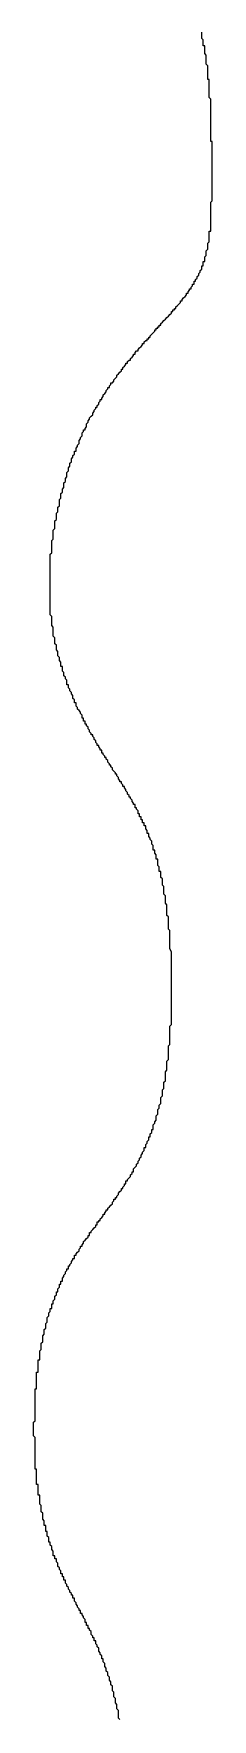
# Model space of a CAD drawing. Header units: millimetres. Extents: x 111 to 2999, y 81 to 1941.
# Drawn here: x 992.74 to 993.92, y 625.06 to 636.16 of the extents above; entities that cross this region are included whole.
import ezdxf

# ---------------------------------------------------------------- set-up
doc = ezdxf.new("R2010")
doc.units = ezdxf.units.MM

msp = doc.modelspace()

# ---------------------------------------------------------------- linework, layer by layer
msp.add_polyline3d([(993.31, 625.053, 0), (993.3, 625.063, 0), (993.3, 625.073, 0), (993.3, 625.083, 0), (993.3, 625.093, 0), (993.3, 625.103, 0), (993.3, 625.113, 0), (993.29, 625.123, 0), (993.29, 625.133, 0), (993.29, 625.133, 0), (993.29, 625.143, 0), (993.29, 625.153, 0), (993.28, 625.163, 0), (993.28, 625.173, 0), (993.28, 625.183, 0), (993.28, 625.193, 0), (993.28, 625.193, 0), (993.27, 625.203, 0), (993.27, 625.213, 0), (993.27, 625.223, 0), (993.27, 625.233, 0), (993.27, 625.233, 0), (993.26, 625.243, 0), (993.26, 625.253, 0), (993.26, 625.263, 0), (993.26, 625.263, 0), (993.26, 625.273, 0), (993.25, 625.283, 0), (993.25, 625.293, 0), (993.25, 625.303, 0), (993.25, 625.303, 0), (993.24, 625.313, 0), (993.24, 625.323, 0), (993.24, 625.333, 0), (993.24, 625.333, 0), (993.23, 625.343, 0), (993.23, 625.353, 0), (993.23, 625.353, 0), (993.23, 625.363, 0), (993.22, 625.373, 0), (993.22, 625.383, 0), (993.22, 625.383, 0), (993.22, 625.393, 0), (993.21, 625.403, 0), (993.21, 625.403, 0), (993.21, 625.413, 0), (993.21, 625.423, 0), (993.2, 625.433, 0), (993.2, 625.433, 0), (993.2, 625.443, 0), (993.2, 625.453, 0), (993.19, 625.453, 0), (993.19, 625.463, 0), (993.19, 625.473, 0), (993.19, 625.473, 0), (993.18, 625.483, 0), (993.18, 625.493, 0), (993.18, 625.493, 0), (993.17, 625.503, 0), (993.17, 625.513, 0), (993.17, 625.513, 0), (993.17, 625.523, 0), (993.16, 625.533, 0), (993.16, 625.533, 0), (993.16, 625.543, 0), (993.15, 625.553, 0), (993.15, 625.553, 0), (993.15, 625.563, 0), (993.15, 625.573, 0), (993.14, 625.573, 0), (993.14, 625.583, 0), (993.14, 625.593, 0), (993.13, 625.593, 0), (993.13, 625.603, 0), (993.13, 625.603, 0), (993.12, 625.613, 0), (993.12, 625.623, 0), (993.12, 625.623, 0), (993.12, 625.633, 0), (993.11, 625.643, 0), (993.11, 625.643, 0), (993.11, 625.653, 0), (993.1, 625.653, 0), (993.1, 625.663, 0), (993.1, 625.673, 0), (993.09, 625.673, 0), (993.09, 625.683, 0), (993.09, 625.693, 0), (993.08, 625.693, 0), (993.08, 625.703, 0), (993.08, 625.703, 0), (993.08, 625.713, 0), (993.07, 625.723, 0), (993.07, 625.723, 0), (993.07, 625.733, 0), (993.06, 625.743, 0), (993.06, 625.743, 0), (993.06, 625.753, 0), (993.05, 625.753, 0), (993.05, 625.763, 0), (993.05, 625.773, 0), (993.04, 625.773, 0), (993.04, 625.783, 0), (993.04, 625.783, 0), (993.03, 625.793, 0), (993.03, 625.803, 0), (993.03, 625.803, 0), (993.02, 625.813, 0), (993.02, 625.823, 0), (993.02, 625.823, 0), (993.01, 625.833, 0), (993.01, 625.833, 0), (993.01, 625.843, 0), (993.01, 625.853, 0), (993, 625.853, 0), (993, 625.863, 0), (993, 625.873, 0), (992.99, 625.873, 0), (992.99, 625.883, 0), (992.99, 625.883, 0), (992.98, 625.893, 0), (992.98, 625.903, 0), (992.98, 625.903, 0), (992.97, 625.913, 0), (992.97, 625.923, 0), (992.97, 625.923, 0), (992.96, 625.933, 0), (992.96, 625.933, 0), (992.96, 625.943, 0), (992.95, 625.953, 0), (992.95, 625.953, 0), (992.95, 625.963, 0), (992.95, 625.973, 0), (992.94, 625.973, 0), (992.94, 625.983, 0), (992.94, 625.993, 0), (992.93, 625.993, 0), (992.93, 626.003, 0), (992.93, 626.013, 0), (992.92, 626.013, 0), (992.92, 626.023, 0), (992.92, 626.023, 0), (992.92, 626.033, 0), (992.91, 626.043, 0), (992.91, 626.043, 0), (992.91, 626.053, 0), (992.9, 626.063, 0), (992.9, 626.063, 0), (992.9, 626.073, 0), (992.9, 626.083, 0), (992.89, 626.093, 0), (992.89, 626.093, 0), (992.89, 626.103, 0), (992.89, 626.113, 0), (992.88, 626.113, 0), (992.88, 626.123, 0), (992.88, 626.133, 0), (992.87, 626.133, 0), (992.87, 626.143, 0), (992.87, 626.153, 0), (992.87, 626.153, 0), (992.87, 626.163, 0), (992.86, 626.173, 0), (992.86, 626.173, 0), (992.86, 626.183, 0), (992.86, 626.193, 0), (992.85, 626.203, 0), (992.85, 626.203, 0), (992.85, 626.213, 0), (992.85, 626.223, 0), (992.84, 626.223, 0), (992.84, 626.233, 0), (992.84, 626.243, 0), (992.84, 626.243, 0), (992.84, 626.253, 0), (992.83, 626.263, 0), (992.83, 626.263, 0), (992.83, 626.273, 0), (992.83, 626.283, 0), (992.83, 626.293, 0), (992.82, 626.293, 0), (992.82, 626.303, 0), (992.82, 626.313, 0), (992.82, 626.313, 0), (992.82, 626.323, 0), (992.82, 626.333, 0), (992.81, 626.333, 0), (992.81, 626.343, 0), (992.81, 626.353, 0), (992.81, 626.363, 0), (992.81, 626.363, 0), (992.8, 626.373, 0), (992.8, 626.383, 0), (992.8, 626.383, 0), (992.8, 626.393, 0), (992.8, 626.403, 0), (992.8, 626.413, 0), (992.8, 626.413, 0), (992.79, 626.423, 0), (992.79, 626.433, 0), (992.79, 626.433, 0), (992.79, 626.443, 0), (992.79, 626.453, 0), (992.79, 626.453, 0), (992.79, 626.463, 0), (992.78, 626.473, 0), (992.78, 626.483, 0), (992.78, 626.483, 0), (992.78, 626.493, 0), (992.78, 626.503, 0), (992.78, 626.503, 0), (992.78, 626.513, 0), (992.78, 626.523, 0), (992.78, 626.533, 0), (992.77, 626.533, 0), (992.77, 626.543, 0), (992.77, 626.553, 0), (992.77, 626.553, 0), (992.77, 626.563, 0), (992.77, 626.573, 0), (992.77, 626.583, 0), (992.77, 626.583, 0), (992.77, 626.593, 0), (992.77, 626.603, 0), (992.76, 626.603, 0), (992.76, 626.613, 0), (992.76, 626.623, 0), (992.76, 626.633, 0), (992.76, 626.633, 0), (992.76, 626.643, 0), (992.76, 626.653, 0), (992.76, 626.653, 0), (992.76, 626.663, 0), (992.76, 626.673, 0), (992.76, 626.673, 0), (992.76, 626.683, 0), (992.76, 626.693, 0), (992.76, 626.703, 0), (992.75, 626.703, 0), (992.75, 626.713, 0), (992.75, 626.723, 0), (992.75, 626.723, 0), (992.75, 626.733, 0), (992.75, 626.743, 0), (992.75, 626.753, 0), (992.75, 626.753, 0), (992.75, 626.763, 0), (992.75, 626.773, 0), (992.75, 626.773, 0), (992.75, 626.783, 0), (992.75, 626.793, 0), (992.75, 626.803, 0), (992.75, 626.803, 0), (992.75, 626.813, 0), (992.75, 626.823, 0), (992.75, 626.823, 0), (992.75, 626.833, 0), (992.75, 626.843, 0), (992.75, 626.853, 0), (992.75, 626.853, 0), (992.75, 626.863, 0), (992.75, 626.873, 0), (992.75, 626.873, 0), (992.75, 626.883, 0), (992.75, 626.893, 0), (992.75, 626.893, 0), (992.75, 626.903, 0), (992.75, 626.913, 0), (992.74, 626.923, 0), (992.74, 626.923, 0), (992.74, 626.933, 0), (992.74, 626.943, 0), (992.74, 626.943, 0), (992.74, 626.953, 0), (992.74, 626.963, 0), (992.74, 626.973, 0), (992.74, 626.973, 0), (992.74, 626.983, 0), (992.74, 626.993, 0), (992.74, 626.993, 0), (992.74, 627.003, 0), (992.74, 627.013, 0), (992.74, 627.013, 0), (992.75, 627.023, 0), (992.75, 627.033, 0), (992.75, 627.043, 0), (992.75, 627.043, 0), (992.75, 627.053, 0), (992.75, 627.063, 0), (992.75, 627.063, 0), (992.75, 627.073, 0), (992.75, 627.083, 0), (992.75, 627.093, 0), (992.75, 627.093, 0), (992.75, 627.103, 0), (992.75, 627.113, 0), (992.75, 627.113, 0), (992.75, 627.123, 0), (992.75, 627.133, 0), (992.75, 627.143, 0), (992.75, 627.143, 0), (992.75, 627.153, 0), (992.75, 627.163, 0), (992.75, 627.163, 0), (992.75, 627.173, 0), (992.75, 627.183, 0), (992.75, 627.193, 0), (992.75, 627.193, 0), (992.75, 627.203, 0), (992.75, 627.213, 0), (992.75, 627.213, 0), (992.75, 627.223, 0), (992.75, 627.233, 0), (992.76, 627.233, 0), (992.76, 627.243, 0), (992.76, 627.253, 0), (992.76, 627.263, 0), (992.76, 627.263, 0), (992.76, 627.273, 0), (992.76, 627.283, 0), (992.76, 627.293, 0), (992.76, 627.293, 0), (992.76, 627.303, 0), (992.76, 627.313, 0), (992.76, 627.313, 0), (992.76, 627.323, 0), (992.76, 627.333, 0), (992.76, 627.343, 0), (992.77, 627.343, 0), (992.77, 627.353, 0), (992.77, 627.363, 0), (992.77, 627.363, 0), (992.77, 627.373, 0), (992.77, 627.383, 0), (992.77, 627.393, 0), (992.77, 627.393, 0), (992.77, 627.403, 0), (992.77, 627.413, 0), (992.77, 627.423, 0), (992.78, 627.423, 0), (992.78, 627.433, 0), (992.78, 627.443, 0), (992.78, 627.443, 0), (992.78, 627.453, 0), (992.78, 627.463, 0), (992.78, 627.473, 0), (992.78, 627.473, 0), (992.78, 627.483, 0), (992.79, 627.493, 0), (992.79, 627.503, 0), (992.79, 627.503, 0), (992.79, 627.513, 0), (992.79, 627.523, 0), (992.79, 627.523, 0), (992.79, 627.533, 0), (992.8, 627.543, 0), (992.8, 627.553, 0), (992.8, 627.553, 0), (992.8, 627.563, 0), (992.8, 627.573, 0), (992.8, 627.583, 0), (992.8, 627.583, 0), (992.81, 627.593, 0), (992.81, 627.603, 0), (992.81, 627.603, 0), (992.81, 627.613, 0), (992.81, 627.623, 0), (992.82, 627.633, 0), (992.82, 627.633, 0), (992.82, 627.643, 0), (992.82, 627.653, 0), (992.82, 627.663, 0), (992.82, 627.663, 0), (992.83, 627.673, 0), (992.83, 627.683, 0), (992.83, 627.683, 0), (992.83, 627.693, 0), (992.83, 627.703, 0), (992.84, 627.713, 0), (992.84, 627.713, 0), (992.84, 627.723, 0), (992.84, 627.733, 0), (992.85, 627.743, 0), (992.85, 627.743, 0), (992.85, 627.753, 0), (992.85, 627.763, 0), (992.86, 627.763, 0), (992.86, 627.773, 0), (992.86, 627.783, 0), (992.86, 627.793, 0), (992.87, 627.793, 0), (992.87, 627.803, 0), (992.87, 627.813, 0), (992.87, 627.813, 0), (992.88, 627.823, 0), (992.88, 627.833, 0), (992.88, 627.843, 0), (992.88, 627.843, 0), (992.89, 627.853, 0), (992.89, 627.863, 0), (992.89, 627.873, 0), (992.9, 627.873, 0), (992.9, 627.883, 0), (992.9, 627.893, 0), (992.9, 627.893, 0), (992.91, 627.903, 0), (992.91, 627.913, 0), (992.91, 627.923, 0), (992.92, 627.923, 0), (992.92, 627.933, 0), (992.92, 627.943, 0), (992.93, 627.943, 0), (992.93, 627.953, 0), (992.93, 627.963, 0), (992.94, 627.973, 0), (992.94, 627.973, 0), (992.94, 627.983, 0), (992.95, 627.993, 0), (992.95, 627.993, 0), (992.95, 628.003, 0), (992.96, 628.013, 0), (992.96, 628.023, 0), (992.97, 628.023, 0), (992.97, 628.033, 0), (992.97, 628.043, 0), (992.98, 628.043, 0), (992.98, 628.053, 0), (992.99, 628.063, 0), (992.99, 628.063, 0), (992.99, 628.073, 0), (993, 628.083, 0), (993, 628.093, 0), (993.01, 628.093, 0), (993.01, 628.103, 0), (993.01, 628.113, 0), (993.02, 628.113, 0), (993.02, 628.123, 0), (993.03, 628.133, 0), (993.03, 628.133, 0), (993.04, 628.143, 0), (993.04, 628.153, 0), (993.04, 628.153, 0), (993.05, 628.163, 0), (993.05, 628.173, 0), (993.06, 628.173, 0), (993.06, 628.183, 0), (993.07, 628.193, 0), (993.07, 628.193, 0), (993.07, 628.203, 0), (993.08, 628.213, 0), (993.08, 628.213, 0), (993.09, 628.223, 0), (993.09, 628.223, 0), (993.1, 628.233, 0), (993.1, 628.243, 0), (993.11, 628.243, 0), (993.11, 628.253, 0), (993.11, 628.263, 0), (993.12, 628.263, 0), (993.12, 628.273, 0), (993.13, 628.283, 0), (993.13, 628.283, 0), (993.14, 628.293, 0), (993.14, 628.293, 0), (993.15, 628.303, 0), (993.15, 628.313, 0), (993.16, 628.313, 0), (993.16, 628.323, 0), (993.16, 628.333, 0), (993.17, 628.333, 0), (993.17, 628.343, 0), (993.18, 628.343, 0), (993.18, 628.353, 0), (993.19, 628.363, 0), (993.19, 628.363, 0), (993.2, 628.373, 0), (993.2, 628.383, 0), (993.21, 628.383, 0), (993.21, 628.393, 0), (993.21, 628.393, 0), (993.22, 628.403, 0), (993.22, 628.413, 0), (993.23, 628.413, 0), (993.23, 628.423, 0), (993.24, 628.433, 0), (993.24, 628.433, 0), (993.25, 628.443, 0), (993.25, 628.443, 0), (993.26, 628.453, 0), (993.26, 628.463, 0), (993.26, 628.463, 0), (993.27, 628.473, 0), (993.27, 628.483, 0), (993.28, 628.483, 0), (993.28, 628.493, 0), (993.29, 628.493, 0), (993.29, 628.503, 0), (993.3, 628.513, 0), (993.3, 628.513, 0), (993.3, 628.523, 0), (993.31, 628.533, 0), (993.31, 628.533, 0), (993.32, 628.543, 0), (993.32, 628.553, 0), (993.33, 628.553, 0), (993.33, 628.563, 0), (993.33, 628.563, 0), (993.34, 628.573, 0), (993.34, 628.583, 0), (993.35, 628.583, 0), (993.35, 628.593, 0), (993.35, 628.603, 0), (993.36, 628.603, 0), (993.36, 628.613, 0), (993.37, 628.623, 0), (993.37, 628.623, 0), (993.38, 628.633, 0), (993.38, 628.643, 0), (993.38, 628.643, 0), (993.39, 628.653, 0), (993.39, 628.663, 0), (993.4, 628.663, 0), (993.4, 628.673, 0), (993.4, 628.683, 0), (993.41, 628.693, 0), (993.41, 628.693, 0), (993.42, 628.703, 0), (993.42, 628.713, 0), (993.42, 628.713, 0), (993.43, 628.723, 0), (993.43, 628.733, 0), (993.43, 628.733, 0), (993.44, 628.743, 0), (993.44, 628.753, 0), (993.45, 628.763, 0), (993.45, 628.763, 0), (993.45, 628.773, 0), (993.46, 628.783, 0), (993.46, 628.793, 0), (993.46, 628.793, 0), (993.47, 628.803, 0), (993.47, 628.813, 0), (993.47, 628.823, 0), (993.48, 628.823, 0), (993.48, 628.833, 0), (993.48, 628.843, 0), (993.49, 628.853, 0), (993.49, 628.853, 0), (993.49, 628.863, 0), (993.5, 628.873, 0), (993.5, 628.883, 0), (993.5, 628.893, 0), (993.51, 628.893, 0), (993.51, 628.903, 0), (993.51, 628.913, 0), (993.52, 628.923, 0), (993.52, 628.933, 0), (993.52, 628.943, 0), (993.53, 628.943, 0), (993.53, 628.953, 0), (993.53, 628.963, 0), (993.53, 628.973, 0), (993.54, 628.983, 0), (993.54, 628.993, 0), (993.54, 628.993, 0), (993.55, 629.003, 0), (993.55, 629.013, 0), (993.55, 629.023, 0), (993.55, 629.033, 0), (993.56, 629.043, 0), (993.56, 629.053, 0), (993.56, 629.063, 0), (993.56, 629.073, 0), (993.57, 629.083, 0), (993.57, 629.083, 0), (993.57, 629.093, 0), (993.57, 629.103, 0), (993.58, 629.113, 0), (993.58, 629.123, 0), (993.58, 629.133, 0), (993.58, 629.143, 0), (993.58, 629.153, 0), (993.59, 629.163, 0), (993.59, 629.173, 0), (993.59, 629.183, 0), (993.59, 629.193, 0), (993.59, 629.203, 0), (993.6, 629.213, 0), (993.6, 629.223, 0), (993.6, 629.233, 0), (993.6, 629.243, 0), (993.6, 629.253, 0), (993.61, 629.263, 0), (993.61, 629.273, 0), (993.61, 629.293, 0), (993.61, 629.303, 0), (993.61, 629.313, 0), (993.61, 629.323, 0), (993.62, 629.333, 0), (993.62, 629.343, 0), (993.62, 629.353, 0), (993.62, 629.363, 0), (993.62, 629.373, 0), (993.62, 629.383, 0), (993.62, 629.393, 0), (993.63, 629.403, 0), (993.63, 629.413, 0), (993.63, 629.433, 0), (993.63, 629.443, 0), (993.63, 629.453, 0), (993.63, 629.463, 0), (993.63, 629.473, 0), (993.63, 629.483, 0), (993.63, 629.493, 0), (993.64, 629.503, 0), (993.64, 629.513, 0), (993.64, 629.533, 0), (993.64, 629.543, 0), (993.64, 629.553, 0), (993.64, 629.563, 0), (993.64, 629.573, 0), (993.64, 629.583, 0), (993.64, 629.593, 0), (993.64, 629.613, 0), (993.64, 629.623, 0), (993.65, 629.633, 0), (993.65, 629.643, 0), (993.65, 629.653, 0), (993.65, 629.663, 0), (993.65, 629.673, 0), (993.65, 629.693, 0), (993.65, 629.703, 0), (993.65, 629.713, 0), (993.65, 629.723, 0), (993.65, 629.733, 0), (993.65, 629.743, 0), (993.65, 629.753, 0), (993.65, 629.773, 0), (993.65, 629.783, 0), (993.65, 629.793, 0), (993.65, 629.803, 0), (993.65, 629.813, 0), (993.65, 629.823, 0), (993.65, 629.833, 0), (993.65, 629.853, 0), (993.65, 629.863, 0), (993.65, 629.873, 0), (993.65, 629.883, 0), (993.65, 629.893, 0), (993.65, 629.903, 0), (993.65, 629.913, 0), (993.65, 629.933, 0), (993.65, 629.943, 0), (993.65, 629.953, 0), (993.65, 629.963, 0), (993.65, 629.973, 0), (993.65, 629.983, 0), (993.65, 629.993, 0), (993.65, 630.003, 0), (993.65, 630.023, 0), (993.65, 630.033, 0), (993.65, 630.043, 0), (993.65, 630.053, 0), (993.65, 630.063, 0), (993.65, 630.073, 0), (993.65, 630.083, 0), (993.65, 630.093, 0), (993.65, 630.103, 0), (993.65, 630.113, 0), (993.64, 630.133, 0), (993.64, 630.143, 0), (993.64, 630.153, 0), (993.64, 630.163, 0), (993.64, 630.173, 0), (993.64, 630.183, 0), (993.64, 630.193, 0), (993.64, 630.203, 0), (993.64, 630.213, 0), (993.64, 630.223, 0), (993.64, 630.233, 0), (993.64, 630.243, 0), (993.64, 630.253, 0), (993.63, 630.263, 0), (993.63, 630.273, 0), (993.63, 630.283, 0), (993.63, 630.293, 0), (993.63, 630.303, 0), (993.63, 630.313, 0), (993.63, 630.323, 0), (993.63, 630.333, 0), (993.63, 630.343, 0), (993.62, 630.353, 0), (993.62, 630.363, 0), (993.62, 630.373, 0), (993.62, 630.383, 0), (993.62, 630.393, 0), (993.62, 630.403, 0), (993.62, 630.413, 0), (993.62, 630.423, 0), (993.61, 630.433, 0), (993.61, 630.443, 0), (993.61, 630.453, 0), (993.61, 630.463, 0), (993.61, 630.463, 0), (993.61, 630.473, 0), (993.61, 630.483, 0), (993.6, 630.493, 0), (993.6, 630.503, 0), (993.6, 630.513, 0), (993.6, 630.523, 0), (993.6, 630.533, 0), (993.6, 630.533, 0), (993.6, 630.543, 0), (993.59, 630.553, 0), (993.59, 630.563, 0), (993.59, 630.573, 0), (993.59, 630.583, 0), (993.59, 630.583, 0), (993.59, 630.593, 0), (993.58, 630.603, 0), (993.58, 630.613, 0), (993.58, 630.613, 0), (993.58, 630.623, 0), (993.58, 630.633, 0), (993.58, 630.643, 0), (993.57, 630.643, 0), (993.57, 630.653, 0), (993.57, 630.663, 0), (993.57, 630.673, 0), (993.57, 630.673, 0), (993.56, 630.683, 0), (993.56, 630.693, 0), (993.56, 630.703, 0), (993.56, 630.703, 0), (993.56, 630.713, 0), (993.56, 630.723, 0), (993.55, 630.723, 0), (993.55, 630.733, 0), (993.55, 630.743, 0), (993.55, 630.743, 0), (993.55, 630.753, 0), (993.54, 630.763, 0), (993.54, 630.763, 0), (993.54, 630.773, 0), (993.54, 630.783, 0), (993.53, 630.783, 0), (993.53, 630.793, 0), (993.53, 630.803, 0), (993.53, 630.803, 0), (993.53, 630.813, 0), (993.52, 630.823, 0), (993.52, 630.823, 0), (993.52, 630.833, 0), (993.52, 630.833, 0), (993.52, 630.843, 0), (993.51, 630.853, 0), (993.51, 630.853, 0), (993.51, 630.863, 0), (993.51, 630.863, 0), (993.5, 630.873, 0), (993.5, 630.883, 0), (993.5, 630.883, 0), (993.5, 630.893, 0), (993.49, 630.893, 0), (993.49, 630.903, 0), (993.49, 630.903, 0), (993.49, 630.913, 0), (993.48, 630.923, 0), (993.48, 630.923, 0), (993.48, 630.933, 0), (993.48, 630.933, 0), (993.48, 630.943, 0), (993.47, 630.943, 0), (993.47, 630.953, 0), (993.47, 630.963, 0), (993.46, 630.963, 0), (993.46, 630.973, 0), (993.46, 630.973, 0), (993.46, 630.983, 0), (993.45, 630.983, 0), (993.45, 630.993, 0), (993.45, 630.993, 0), (993.45, 631.003, 0), (993.44, 631.003, 0), (993.44, 631.013, 0), (993.44, 631.013, 0), (993.44, 631.023, 0), (993.43, 631.023, 0), (993.43, 631.033, 0), (993.43, 631.043, 0), (993.43, 631.043, 0), (993.42, 631.053, 0), (993.42, 631.053, 0), (993.42, 631.063, 0), (993.41, 631.063, 0), (993.41, 631.073, 0), (993.41, 631.073, 0), (993.41, 631.083, 0), (993.4, 631.083, 0), (993.4, 631.093, 0), (993.4, 631.093, 0), (993.39, 631.103, 0), (993.39, 631.103, 0), (993.39, 631.113, 0), (993.39, 631.113, 0), (993.38, 631.123, 0), (993.38, 631.123, 0), (993.38, 631.133, 0), (993.37, 631.133, 0), (993.37, 631.143, 0), (993.37, 631.143, 0), (993.36, 631.153, 0), (993.36, 631.153, 0), (993.36, 631.163, 0), (993.35, 631.173, 0), (993.35, 631.173, 0), (993.35, 631.183, 0), (993.35, 631.183, 0), (993.34, 631.193, 0), (993.34, 631.193, 0), (993.34, 631.203, 0), (993.33, 631.203, 0), (993.33, 631.213, 0), (993.33, 631.213, 0), (993.32, 631.223, 0), (993.32, 631.223, 0), (993.32, 631.233, 0), (993.31, 631.233, 0), (993.31, 631.243, 0), (993.31, 631.243, 0), (993.3, 631.253, 0), (993.3, 631.263, 0), (993.3, 631.263, 0), (993.29, 631.273, 0), (993.29, 631.273, 0), (993.29, 631.283, 0), (993.28, 631.283, 0), (993.28, 631.293, 0), (993.28, 631.293, 0), (993.27, 631.303, 0), (993.27, 631.303, 0), (993.26, 631.313, 0), (993.26, 631.323, 0), (993.26, 631.323, 0), (993.25, 631.333, 0), (993.25, 631.333, 0), (993.25, 631.343, 0), (993.24, 631.343, 0), (993.24, 631.353, 0), (993.24, 631.353, 0), (993.23, 631.363, 0), (993.23, 631.373, 0), (993.23, 631.373, 0), (993.22, 631.383, 0), (993.22, 631.383, 0), (993.22, 631.393, 0), (993.21, 631.393, 0), (993.21, 631.403, 0), (993.2, 631.413, 0), (993.2, 631.413, 0), (993.2, 631.423, 0), (993.19, 631.423, 0), (993.19, 631.433, 0), (993.19, 631.443, 0), (993.18, 631.443, 0), (993.18, 631.453, 0), (993.18, 631.453, 0), (993.17, 631.463, 0), (993.17, 631.473, 0), (993.16, 631.473, 0), (993.16, 631.483, 0), (993.16, 631.483, 0), (993.15, 631.493, 0), (993.15, 631.503, 0), (993.15, 631.503, 0), (993.14, 631.513, 0), (993.14, 631.523, 0), (993.14, 631.523, 0), (993.13, 631.533, 0), (993.13, 631.543, 0), (993.12, 631.543, 0), (993.12, 631.553, 0), (993.12, 631.553, 0), (993.11, 631.563, 0), (993.11, 631.573, 0), (993.11, 631.573, 0), (993.1, 631.583, 0), (993.1, 631.593, 0), (993.1, 631.593, 0), (993.09, 631.603, 0), (993.09, 631.613, 0), (993.08, 631.613, 0), (993.08, 631.623, 0), (993.08, 631.633, 0), (993.07, 631.633, 0), (993.07, 631.643, 0), (993.07, 631.653, 0), (993.06, 631.653, 0), (993.06, 631.663, 0), (993.06, 631.673, 0), (993.05, 631.683, 0), (993.05, 631.683, 0), (993.05, 631.693, 0), (993.04, 631.703, 0), (993.04, 631.703, 0), (993.03, 631.713, 0), (993.03, 631.723, 0), (993.03, 631.723, 0), (993.02, 631.733, 0), (993.02, 631.743, 0), (993.02, 631.753, 0), (993.01, 631.753, 0), (993.01, 631.763, 0), (993.01, 631.773, 0), (993, 631.783, 0), (993, 631.783, 0), (993, 631.793, 0), (993, 631.803, 0), (992.99, 631.813, 0), (992.99, 631.813, 0), (992.99, 631.823, 0), (992.98, 631.833, 0), (992.98, 631.843, 0), (992.98, 631.843, 0), (992.97, 631.853, 0), (992.97, 631.863, 0), (992.97, 631.873, 0), (992.96, 631.873, 0), (992.96, 631.883, 0), (992.96, 631.893, 0), (992.96, 631.903, 0), (992.95, 631.913, 0), (992.95, 631.913, 0), (992.95, 631.923, 0), (992.94, 631.933, 0), (992.94, 631.943, 0), (992.94, 631.953, 0), (992.94, 631.953, 0), (992.93, 631.963, 0), (992.93, 631.973, 0), (992.93, 631.983, 0), (992.93, 631.993, 0), (992.92, 631.993, 0), (992.92, 632.003, 0), (992.92, 632.013, 0), (992.92, 632.023, 0), (992.91, 632.033, 0), (992.91, 632.043, 0), (992.91, 632.043, 0), (992.91, 632.053, 0), (992.9, 632.063, 0), (992.9, 632.073, 0), (992.9, 632.083, 0), (992.9, 632.093, 0), (992.89, 632.103, 0), (992.89, 632.103, 0), (992.89, 632.113, 0), (992.89, 632.123, 0), (992.89, 632.133, 0), (992.88, 632.143, 0), (992.88, 632.153, 0), (992.88, 632.163, 0), (992.88, 632.173, 0), (992.88, 632.183, 0), (992.88, 632.183, 0), (992.87, 632.193, 0), (992.87, 632.203, 0), (992.87, 632.213, 0), (992.87, 632.223, 0), (992.87, 632.233, 0), (992.87, 632.243, 0), (992.87, 632.253, 0), (992.86, 632.263, 0), (992.86, 632.273, 0), (992.86, 632.283, 0), (992.86, 632.293, 0), (992.86, 632.293, 0), (992.86, 632.303, 0), (992.86, 632.313, 0), (992.86, 632.323, 0), (992.85, 632.333, 0), (992.85, 632.343, 0), (992.85, 632.353, 0), (992.85, 632.363, 0), (992.85, 632.373, 0), (992.85, 632.383, 0), (992.85, 632.393, 0), (992.85, 632.403, 0), (992.85, 632.413, 0), (992.85, 632.423, 0), (992.85, 632.433, 0), (992.85, 632.443, 0), (992.85, 632.453, 0), (992.85, 632.463, 0), (992.85, 632.473, 0), (992.85, 632.483, 0), (992.85, 632.493, 0), (992.85, 632.503, 0), (992.85, 632.513, 0), (992.85, 632.523, 0), (992.85, 632.533, 0), (992.85, 632.543, 0), (992.85, 632.553, 0), (992.85, 632.563, 0), (992.85, 632.573, 0), (992.85, 632.583, 0), (992.85, 632.593, 0), (992.85, 632.603, 0), (992.85, 632.613, 0), (992.85, 632.623, 0), (992.85, 632.633, 0), (992.85, 632.643, 0), (992.85, 632.653, 0), (992.85, 632.663, 0), (992.85, 632.673, 0), (992.85, 632.683, 0), (992.85, 632.693, 0), (992.85, 632.703, 0), (992.85, 632.713, 0), (992.85, 632.723, 0), (992.85, 632.733, 0), (992.86, 632.743, 0), (992.86, 632.753, 0), (992.86, 632.763, 0), (992.86, 632.773, 0), (992.86, 632.783, 0), (992.86, 632.793, 0), (992.86, 632.803, 0), (992.86, 632.813, 0), (992.86, 632.823, 0), (992.87, 632.833, 0), (992.87, 632.843, 0), (992.87, 632.853, 0), (992.87, 632.863, 0), (992.87, 632.873, 0), (992.87, 632.883, 0), (992.87, 632.893, 0), (992.88, 632.903, 0), (992.88, 632.913, 0), (992.88, 632.923, 0), (992.88, 632.933, 0), (992.88, 632.943, 0), (992.88, 632.953, 0), (992.89, 632.963, 0), (992.89, 632.973, 0), (992.89, 632.983, 0), (992.89, 632.993, 0), (992.89, 633.003, 0), (992.9, 633.013, 0), (992.9, 633.023, 0), (992.9, 633.033, 0), (992.9, 633.043, 0), (992.91, 633.053, 0), (992.91, 633.063, 0), (992.91, 633.073, 0), (992.91, 633.083, 0), (992.91, 633.093, 0), (992.92, 633.103, 0), (992.92, 633.113, 0), (992.92, 633.123, 0), (992.92, 633.133, 0), (992.93, 633.143, 0), (992.93, 633.153, 0), (992.93, 633.163, 0), (992.94, 633.173, 0), (992.94, 633.183, 0), (992.94, 633.193, 0), (992.94, 633.203, 0), (992.95, 633.213, 0), (992.95, 633.223, 0), (992.95, 633.233, 0), (992.96, 633.243, 0), (992.96, 633.253, 0), (992.96, 633.263, 0), (992.96, 633.273, 0), (992.97, 633.283, 0), (992.97, 633.293, 0), (992.97, 633.303, 0), (992.98, 633.313, 0), (992.98, 633.323, 0), (992.98, 633.333, 0), (992.99, 633.343, 0), (992.99, 633.353, 0), (992.99, 633.363, 0), (993, 633.373, 0), (993, 633.383, 0), (993.01, 633.393, 0), (993.01, 633.403, 0), (993.01, 633.413, 0), (993.02, 633.413, 0), (993.02, 633.423, 0), (993.02, 633.433, 0), (993.03, 633.443, 0), (993.03, 633.453, 0), (993.04, 633.463, 0), (993.04, 633.473, 0), (993.04, 633.483, 0), (993.05, 633.493, 0), (993.05, 633.503, 0), (993.06, 633.513, 0), (993.06, 633.523, 0), (993.06, 633.533, 0), (993.07, 633.543, 0), (993.07, 633.553, 0), (993.08, 633.553, 0), (993.08, 633.563, 0), (993.09, 633.573, 0), (993.09, 633.583, 0), (993.09, 633.593, 0), (993.1, 633.603, 0), (993.1, 633.613, 0), (993.11, 633.623, 0), (993.11, 633.633, 0), (993.12, 633.643, 0), (993.12, 633.643, 0), (993.13, 633.653, 0), (993.13, 633.663, 0), (993.14, 633.673, 0), (993.14, 633.683, 0), (993.15, 633.693, 0), (993.15, 633.703, 0), (993.16, 633.703, 0), (993.16, 633.713, 0), (993.17, 633.723, 0), (993.17, 633.733, 0), (993.18, 633.743, 0), (993.18, 633.753, 0), (993.19, 633.753, 0), (993.19, 633.763, 0), (993.2, 633.773, 0), (993.2, 633.783, 0), (993.21, 633.793, 0), (993.21, 633.793, 0), (993.22, 633.803, 0), (993.22, 633.813, 0), (993.23, 633.823, 0), (993.23, 633.833, 0), (993.24, 633.833, 0), (993.24, 633.843, 0), (993.25, 633.853, 0), (993.25, 633.863, 0), (993.26, 633.863, 0), (993.27, 633.873, 0), (993.27, 633.883, 0), (993.28, 633.893, 0), (993.28, 633.893, 0), (993.29, 633.903, 0), (993.29, 633.913, 0), (993.3, 633.923, 0), (993.3, 633.923, 0), (993.31, 633.933, 0), (993.32, 633.943, 0), (993.32, 633.953, 0), (993.33, 633.953, 0), (993.33, 633.963, 0), (993.34, 633.973, 0), (993.34, 633.973, 0), (993.35, 633.983, 0), (993.35, 633.993, 0), (993.36, 633.993, 0), (993.36, 634.003, 0), (993.37, 634.013, 0), (993.38, 634.013, 0), (993.38, 634.023, 0), (993.39, 634.033, 0), (993.39, 634.033, 0), (993.4, 634.043, 0), (993.4, 634.053, 0), (993.41, 634.053, 0), (993.41, 634.063, 0), (993.42, 634.073, 0), (993.43, 634.073, 0), (993.43, 634.083, 0), (993.44, 634.093, 0), (993.44, 634.093, 0), (993.45, 634.103, 0), (993.45, 634.103, 0), (993.46, 634.113, 0), (993.46, 634.123, 0), (993.47, 634.123, 0), (993.47, 634.133, 0), (993.48, 634.143, 0), (993.49, 634.143, 0), (993.49, 634.153, 0), (993.5, 634.153, 0), (993.5, 634.163, 0), (993.51, 634.163, 0), (993.51, 634.173, 0), (993.52, 634.183, 0), (993.52, 634.183, 0), (993.53, 634.193, 0), (993.53, 634.193, 0), (993.54, 634.203, 0), (993.54, 634.213, 0), (993.55, 634.213, 0), (993.55, 634.223, 0), (993.56, 634.223, 0), (993.56, 634.233, 0), (993.57, 634.233, 0), (993.57, 634.243, 0), (993.58, 634.243, 0), (993.58, 634.253, 0), (993.59, 634.263, 0), (993.59, 634.263, 0), (993.6, 634.273, 0), (993.6, 634.273, 0), (993.61, 634.283, 0), (993.61, 634.283, 0), (993.62, 634.293, 0), (993.62, 634.293, 0), (993.63, 634.303, 0), (993.63, 634.303, 0), (993.64, 634.313, 0), (993.64, 634.313, 0), (993.65, 634.323, 0), (993.65, 634.323, 0), (993.65, 634.333, 0), (993.66, 634.333, 0), (993.66, 634.343, 0), (993.67, 634.343, 0), (993.67, 634.353, 0), (993.68, 634.353, 0), (993.68, 634.363, 0), (993.68, 634.363, 0), (993.69, 634.373, 0), (993.69, 634.373, 0), (993.7, 634.383, 0), (993.7, 634.383, 0), (993.71, 634.393, 0), (993.71, 634.393, 0), (993.71, 634.403, 0), (993.72, 634.403, 0), (993.72, 634.413, 0), (993.72, 634.413, 0), (993.73, 634.423, 0), (993.73, 634.423, 0), (993.74, 634.433, 0), (993.74, 634.433, 0), (993.74, 634.433, 0), (993.75, 634.443, 0), (993.75, 634.443, 0), (993.75, 634.453, 0), (993.76, 634.453, 0), (993.76, 634.463, 0), (993.76, 634.463, 0), (993.77, 634.473, 0), (993.77, 634.473, 0), (993.77, 634.473, 0), (993.77, 634.483, 0), (993.78, 634.483, 0), (993.78, 634.493, 0), (993.78, 634.493, 0), (993.79, 634.503, 0), (993.79, 634.503, 0), (993.79, 634.503, 0), (993.79, 634.513, 0), (993.8, 634.513, 0), (993.8, 634.523, 0), (993.8, 634.523, 0), (993.8, 634.533, 0), (993.81, 634.533, 0), (993.81, 634.533, 0), (993.81, 634.543, 0), (993.81, 634.543, 0), (993.82, 634.553, 0), (993.82, 634.553, 0), (993.82, 634.553, 0), (993.82, 634.563, 0), (993.82, 634.563, 0), (993.83, 634.573, 0), (993.83, 634.573, 0), (993.83, 634.573, 0), (993.83, 634.583, 0), (993.83, 634.583, 0), (993.84, 634.593, 0), (993.84, 634.593, 0), (993.84, 634.603, 0), (993.84, 634.603, 0), (993.84, 634.603, 0), (993.85, 634.613, 0), (993.85, 634.613, 0), (993.85, 634.623, 0), (993.85, 634.623, 0), (993.85, 634.623, 0), (993.85, 634.633, 0), (993.86, 634.633, 0), (993.86, 634.643, 0), (993.86, 634.643, 0), (993.86, 634.653, 0), (993.86, 634.653, 0), (993.86, 634.653, 0), (993.86, 634.663, 0), (993.87, 634.663, 0), (993.87, 634.673, 0), (993.87, 634.673, 0), (993.87, 634.683, 0), (993.87, 634.683, 0), (993.87, 634.693, 0), (993.87, 634.693, 0), (993.87, 634.693, 0), (993.88, 634.703, 0), (993.88, 634.703, 0), (993.88, 634.713, 0), (993.88, 634.713, 0), (993.88, 634.723, 0), (993.88, 634.723, 0), (993.88, 634.733, 0), (993.88, 634.733, 0), (993.89, 634.743, 0), (993.89, 634.743, 0), (993.89, 634.743, 0), (993.89, 634.753, 0), (993.89, 634.753, 0), (993.89, 634.763, 0), (993.89, 634.763, 0), (993.89, 634.773, 0), (993.89, 634.773, 0), (993.89, 634.783, 0), (993.89, 634.783, 0), (993.9, 634.793, 0), (993.9, 634.793, 0), (993.9, 634.803, 0), (993.9, 634.803, 0), (993.9, 634.813, 0), (993.9, 634.813, 0), (993.9, 634.823, 0), (993.9, 634.823, 0), (993.9, 634.833, 0), (993.9, 634.833, 0), (993.9, 634.843, 0), (993.9, 634.843, 0), (993.9, 634.853, 0), (993.9, 634.853, 0), (993.9, 634.863, 0), (993.91, 634.863, 0), (993.91, 634.873, 0), (993.91, 634.883, 0), (993.91, 634.883, 0), (993.91, 634.893, 0), (993.91, 634.893, 0), (993.91, 634.903, 0), (993.91, 634.903, 0), (993.91, 634.913, 0), (993.91, 634.913, 0), (993.91, 634.923, 0), (993.91, 634.933, 0), (993.91, 634.933, 0), (993.91, 634.943, 0), (993.91, 634.943, 0), (993.91, 634.953, 0), (993.91, 634.953, 0), (993.91, 634.963, 0), (993.91, 634.973, 0), (993.91, 634.973, 0), (993.91, 634.983, 0), (993.91, 634.983, 0), (993.91, 634.993, 0), (993.91, 634.993, 0), (993.91, 635.003, 0), (993.91, 635.013, 0), (993.91, 635.013, 0), (993.91, 635.023, 0), (993.91, 635.023, 0), (993.91, 635.033, 0), (993.91, 635.043, 0), (993.91, 635.043, 0), (993.91, 635.053, 0), (993.92, 635.063, 0), (993.92, 635.063, 0), (993.92, 635.073, 0), (993.92, 635.073, 0), (993.92, 635.083, 0), (993.92, 635.093, 0), (993.92, 635.093, 0), (993.92, 635.103, 0), (993.92, 635.113, 0), (993.92, 635.113, 0), (993.92, 635.123, 0), (993.92, 635.133, 0), (993.92, 635.133, 0), (993.92, 635.143, 0), (993.92, 635.153, 0), (993.92, 635.153, 0), (993.92, 635.163, 0), (993.92, 635.173, 0), (993.92, 635.173, 0), (993.92, 635.183, 0), (993.92, 635.193, 0), (993.92, 635.193, 0), (993.92, 635.203, 0), (993.92, 635.213, 0), (993.92, 635.223, 0), (993.92, 635.223, 0), (993.92, 635.233, 0), (993.92, 635.243, 0), (993.92, 635.243, 0), (993.92, 635.253, 0), (993.92, 635.263, 0), (993.92, 635.263, 0), (993.92, 635.273, 0), (993.92, 635.283, 0), (993.92, 635.293, 0), (993.92, 635.293, 0), (993.92, 635.303, 0), (993.92, 635.313, 0), (993.92, 635.313, 0), (993.92, 635.323, 0), (993.92, 635.333, 0), (993.92, 635.343, 0), (993.92, 635.343, 0), (993.92, 635.353, 0), (993.92, 635.363, 0), (993.92, 635.373, 0), (993.92, 635.373, 0), (993.92, 635.383, 0), (993.92, 635.393, 0), (993.92, 635.403, 0), (993.92, 635.403, 0), (993.92, 635.413, 0), (993.92, 635.423, 0), (993.92, 635.423, 0), (993.92, 635.433, 0), (993.92, 635.443, 0), (993.92, 635.453, 0), (993.91, 635.453, 0), (993.91, 635.463, 0), (993.91, 635.473, 0), (993.91, 635.483, 0), (993.91, 635.483, 0), (993.91, 635.493, 0), (993.91, 635.503, 0), (993.91, 635.513, 0), (993.91, 635.513, 0), (993.91, 635.523, 0), (993.91, 635.533, 0), (993.91, 635.543, 0), (993.91, 635.543, 0), (993.91, 635.553, 0), (993.91, 635.563, 0), (993.91, 635.573, 0), (993.91, 635.573, 0), (993.91, 635.583, 0), (993.91, 635.593, 0), (993.91, 635.603, 0), (993.91, 635.603, 0), (993.91, 635.613, 0), (993.91, 635.623, 0), (993.91, 635.633, 0), (993.91, 635.633, 0), (993.91, 635.643, 0), (993.91, 635.653, 0), (993.91, 635.663, 0), (993.91, 635.663, 0), (993.91, 635.673, 0), (993.91, 635.683, 0), (993.91, 635.693, 0), (993.91, 635.693, 0), (993.91, 635.703, 0), (993.91, 635.713, 0), (993.91, 635.723, 0), (993.91, 635.723, 0), (993.91, 635.733, 0), (993.9, 635.743, 0), (993.9, 635.753, 0), (993.9, 635.753, 0), (993.9, 635.763, 0), (993.9, 635.773, 0), (993.9, 635.783, 0), (993.9, 635.783, 0), (993.9, 635.793, 0), (993.9, 635.803, 0), (993.9, 635.803, 0), (993.9, 635.813, 0), (993.9, 635.823, 0), (993.9, 635.833, 0), (993.9, 635.833, 0), (993.9, 635.843, 0), (993.9, 635.853, 0), (993.9, 635.863, 0), (993.89, 635.863, 0), (993.89, 635.873, 0), (993.89, 635.883, 0), (993.89, 635.893, 0), (993.89, 635.893, 0), (993.89, 635.903, 0), (993.89, 635.913, 0), (993.89, 635.913, 0), (993.89, 635.923, 0), (993.89, 635.933, 0), (993.89, 635.943, 0), (993.89, 635.943, 0), (993.89, 635.953, 0), (993.88, 635.963, 0), (993.88, 635.963, 0), (993.88, 635.973, 0), (993.88, 635.983, 0), (993.88, 635.993, 0), (993.88, 635.993, 0), (993.88, 636.003, 0), (993.88, 636.013, 0), (993.88, 636.013, 0), (993.88, 636.023, 0), (993.87, 636.033, 0), (993.87, 636.043, 0), (993.87, 636.043, 0), (993.87, 636.053, 0), (993.87, 636.063, 0), (993.87, 636.063, 0), (993.87, 636.073, 0), (993.87, 636.083, 0), (993.86, 636.083, 0), (993.86, 636.093, 0), (993.86, 636.103, 0), (993.86, 636.103, 0), (993.86, 636.113, 0), (993.86, 636.123, 0), (993.86, 636.123, 0), (993.85, 636.133, 0), (993.85, 636.143, 0), (993.85, 636.143, 0), (993.85, 636.153, 0), (993.85, 636.163, 0), (993.85, 636.163, 0), (993.85, 636.173, 0)])

doc.saveas('drawing.dxf')
